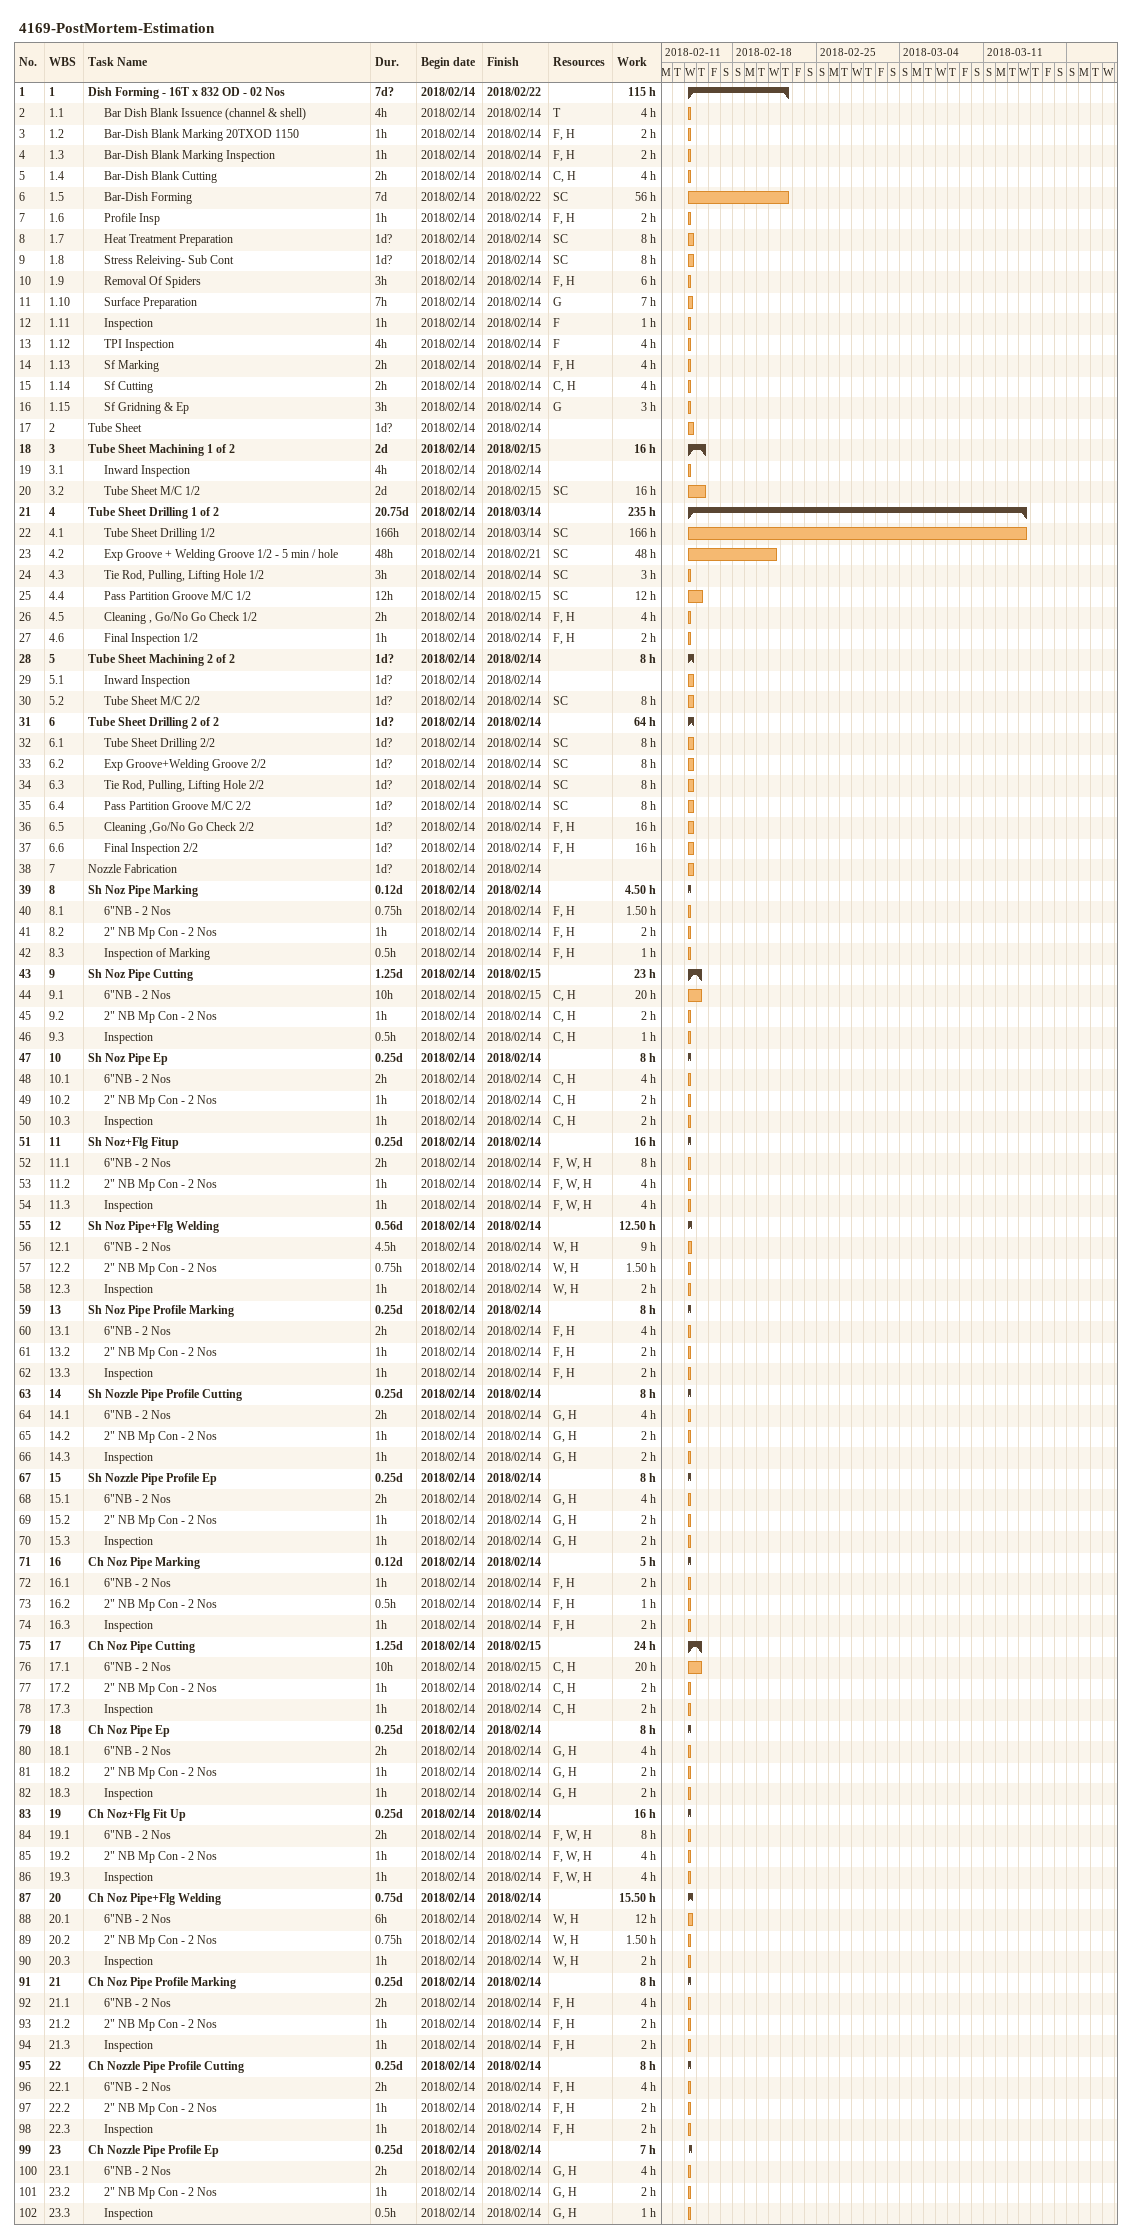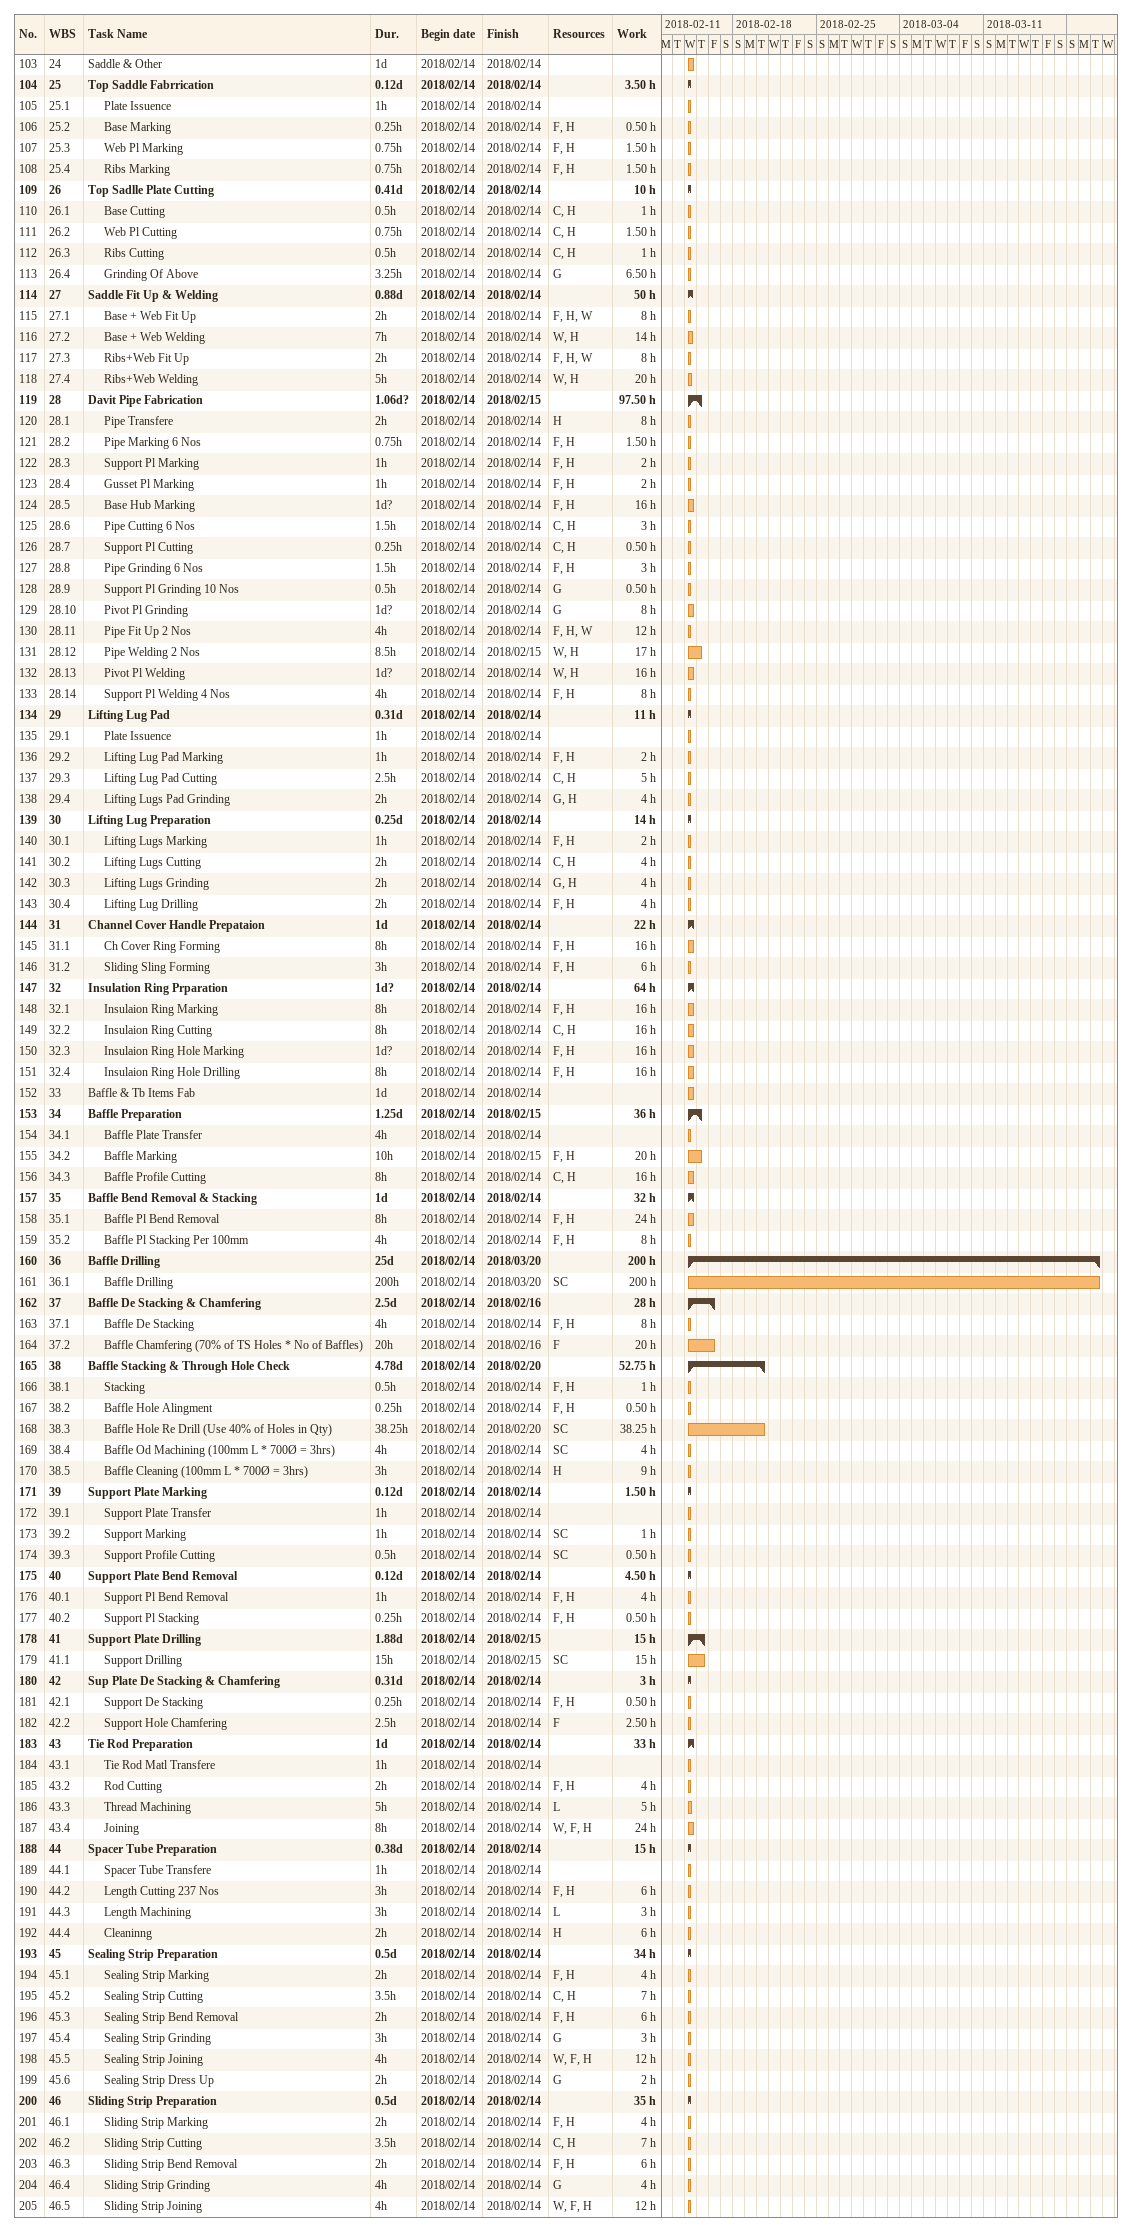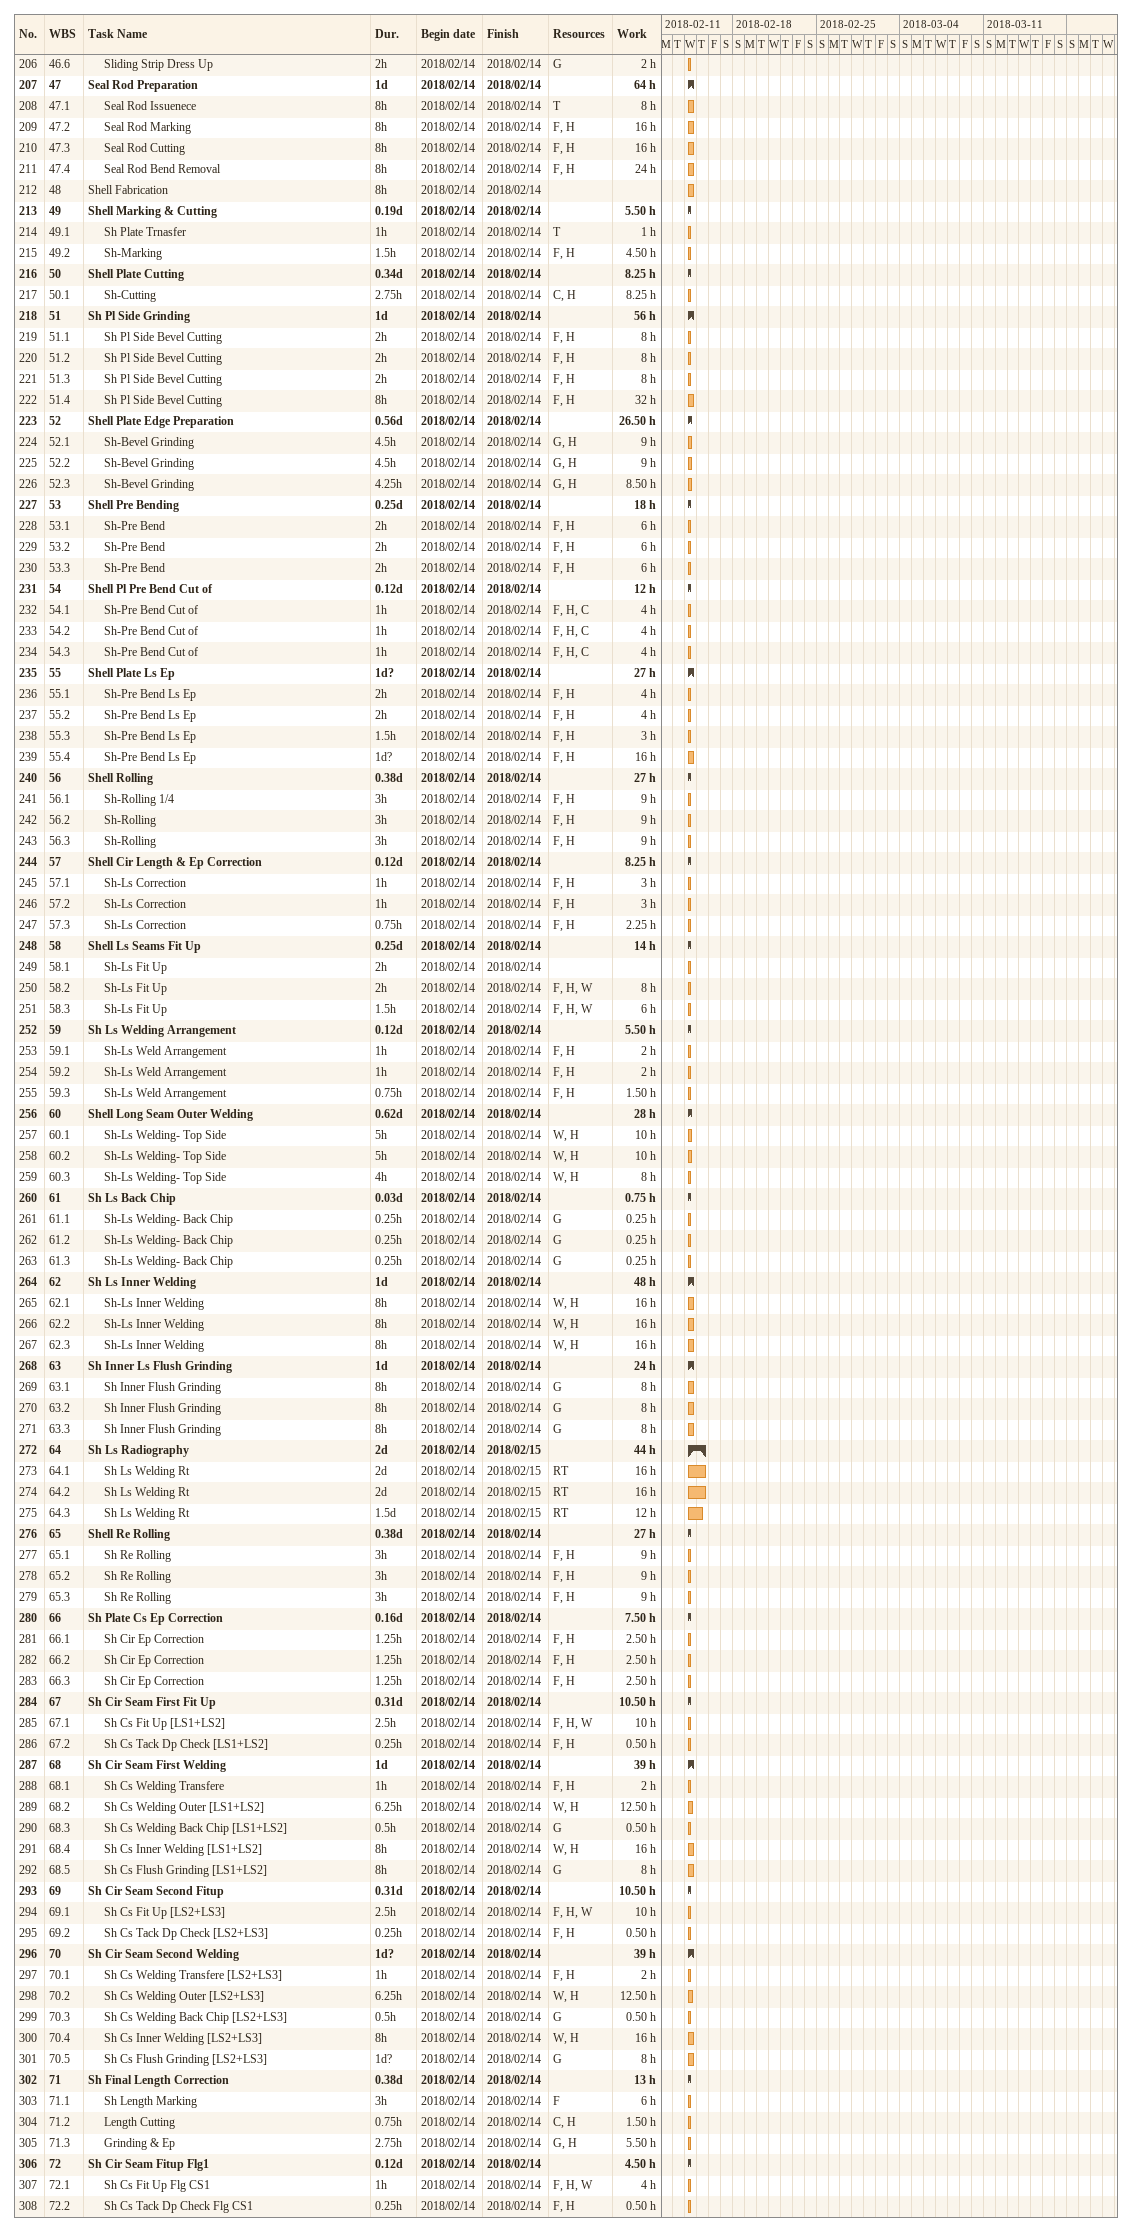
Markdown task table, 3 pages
4169-PostMortem-Estimation

| ID | WBS | Task | Duration | Start | Finish | Resources | Work (h) |
|---|---|---|---|---|---|---|---|
| 1 | 1 | **Dish Forming - 16T x 832 OD - 02 Nos** | 7d? | 2018-02-14 | 2018-02-22 |  | 115 |
| 2 | 1.1 | Bar Dish Blank Issuence (channel & shell) | 4h | 2018-02-14 | 2018-02-14 | T | 4 |
| 3 | 1.2 | Bar-Dish Blank Marking 20TXOD 1150 | 1h | 2018-02-14 | 2018-02-14 | F, H | 2 |
| 4 | 1.3 | Bar-Dish Blank Marking Inspection | 1h | 2018-02-14 | 2018-02-14 | F, H | 2 |
| 5 | 1.4 | Bar-Dish Blank Cutting | 2h | 2018-02-14 | 2018-02-14 | C, H | 4 |
| 6 | 1.5 | Bar-Dish Forming | 7d | 2018-02-14 | 2018-02-22 | SC | 56 |
| 7 | 1.6 | Profile Insp | 1h | 2018-02-14 | 2018-02-14 | F, H | 2 |
| 8 | 1.7 | Heat Treatment Preparation | 1d? | 2018-02-14 | 2018-02-14 | SC | 8 |
| 9 | 1.8 | Stress Releiving- Sub Cont | 1d? | 2018-02-14 | 2018-02-14 | SC | 8 |
| 10 | 1.9 | Removal Of Spiders | 3h | 2018-02-14 | 2018-02-14 | F, H | 6 |
| 11 | 1.10 | Surface Preparation | 7h | 2018-02-14 | 2018-02-14 | G | 7 |
| 12 | 1.11 | Inspection | 1h | 2018-02-14 | 2018-02-14 | F | 1 |
| 13 | 1.12 | TPI Inspection | 4h | 2018-02-14 | 2018-02-14 | F | 4 |
| 14 | 1.13 | Sf Marking | 2h | 2018-02-14 | 2018-02-14 | F, H | 4 |
| 15 | 1.14 | Sf Cutting | 2h | 2018-02-14 | 2018-02-14 | C, H | 4 |
| 16 | 1.15 | Sf Gridning & Ep | 3h | 2018-02-14 | 2018-02-14 | G | 3 |
| 17 | 2 | Tube Sheet | 1d? | 2018-02-14 | 2018-02-14 |  |  |
| 18 | 3 | **Tube Sheet Machining 1 of 2** | 2d | 2018-02-14 | 2018-02-15 |  | 16 |
| 19 | 3.1 | Inward Inspection | 4h | 2018-02-14 | 2018-02-14 |  |  |
| 20 | 3.2 | Tube Sheet M/C 1/2 | 2d | 2018-02-14 | 2018-02-15 | SC | 16 |
| 21 | 4 | **Tube Sheet Drilling 1 of 2** | 20.75d | 2018-02-14 | 2018-03-14 |  | 235 |
| 22 | 4.1 | Tube Sheet Drilling 1/2 | 166h | 2018-02-14 | 2018-03-14 | SC | 166 |
| 23 | 4.2 | Exp Groove + Welding Groove 1/2 - 5 min / hole | 48h | 2018-02-14 | 2018-02-21 | SC | 48 |
| 24 | 4.3 | Tie Rod, Pulling, Lifting Hole 1/2 | 3h | 2018-02-14 | 2018-02-14 | SC | 3 |
| 25 | 4.4 | Pass Partition Groove M/C 1/2 | 12h | 2018-02-14 | 2018-02-15 | SC | 12 |
| 26 | 4.5 | Cleaning , Go/No Go Check 1/2 | 2h | 2018-02-14 | 2018-02-14 | F, H | 4 |
| 27 | 4.6 | Final Inspection 1/2 | 1h | 2018-02-14 | 2018-02-14 | F, H | 2 |
| 28 | 5 | **Tube Sheet Machining 2 of 2** | 1d? | 2018-02-14 | 2018-02-14 |  | 8 |
| 29 | 5.1 | Inward Inspection | 1d? | 2018-02-14 | 2018-02-14 |  |  |
| 30 | 5.2 | Tube Sheet M/C 2/2 | 1d? | 2018-02-14 | 2018-02-14 | SC | 8 |
| 31 | 6 | **Tube Sheet Drilling 2 of 2** | 1d? | 2018-02-14 | 2018-02-14 |  | 64 |
| 32 | 6.1 | Tube Sheet Drilling 2/2 | 1d? | 2018-02-14 | 2018-02-14 | SC | 8 |
| 33 | 6.2 | Exp Groove+Welding Groove 2/2 | 1d? | 2018-02-14 | 2018-02-14 | SC | 8 |
| 34 | 6.3 | Tie Rod, Pulling, Lifting Hole 2/2 | 1d? | 2018-02-14 | 2018-02-14 | SC | 8 |
| 35 | 6.4 | Pass Partition Groove M/C 2/2 | 1d? | 2018-02-14 | 2018-02-14 | SC | 8 |
| 36 | 6.5 | Cleaning ,Go/No Go Check 2/2 | 1d? | 2018-02-14 | 2018-02-14 | F, H | 16 |
| 37 | 6.6 | Final Inspection 2/2 | 1d? | 2018-02-14 | 2018-02-14 | F, H | 16 |
| 38 | 7 | Nozzle Fabrication | 1d? | 2018-02-14 | 2018-02-14 |  |  |
| 39 | 8 | **Sh Noz Pipe Marking** | 0.12d | 2018-02-14 | 2018-02-14 |  | 4.50 |
| 40 | 8.1 | 6"NB - 2 Nos | 0.75h | 2018-02-14 | 2018-02-14 | F, H | 1.50 |
| 41 | 8.2 | 2" NB Mp Con - 2 Nos | 1h | 2018-02-14 | 2018-02-14 | F, H | 2 |
| 42 | 8.3 | Inspection of Marking | 0.5h | 2018-02-14 | 2018-02-14 | F, H | 1 |
| 43 | 9 | **Sh Noz Pipe Cutting** | 1.25d | 2018-02-14 | 2018-02-15 |  | 23 |
| 44 | 9.1 | 6"NB - 2 Nos | 10h | 2018-02-14 | 2018-02-15 | C, H | 20 |
| 45 | 9.2 | 2" NB Mp Con - 2 Nos | 1h | 2018-02-14 | 2018-02-14 | C, H | 2 |
| 46 | 9.3 | Inspection | 0.5h | 2018-02-14 | 2018-02-14 | C, H | 1 |
| 47 | 10 | **Sh Noz Pipe Ep** | 0.25d | 2018-02-14 | 2018-02-14 |  | 8 |
| 48 | 10.1 | 6"NB - 2 Nos | 2h | 2018-02-14 | 2018-02-14 | C, H | 4 |
| 49 | 10.2 | 2" NB Mp Con - 2 Nos | 1h | 2018-02-14 | 2018-02-14 | C, H | 2 |
| 50 | 10.3 | Inspection | 1h | 2018-02-14 | 2018-02-14 | C, H | 2 |
| 51 | 11 | **Sh Noz+Flg Fitup** | 0.25d | 2018-02-14 | 2018-02-14 |  | 16 |
| 52 | 11.1 | 6"NB - 2 Nos | 2h | 2018-02-14 | 2018-02-14 | F, W, H | 8 |
| 53 | 11.2 | 2" NB Mp Con - 2 Nos | 1h | 2018-02-14 | 2018-02-14 | F, W, H | 4 |
| 54 | 11.3 | Inspection | 1h | 2018-02-14 | 2018-02-14 | F, W, H | 4 |
| 55 | 12 | **Sh Noz Pipe+Flg Welding** | 0.56d | 2018-02-14 | 2018-02-14 |  | 12.50 |
| 56 | 12.1 | 6"NB - 2 Nos | 4.5h | 2018-02-14 | 2018-02-14 | W, H | 9 |
| 57 | 12.2 | 2" NB Mp Con - 2 Nos | 0.75h | 2018-02-14 | 2018-02-14 | W, H | 1.50 |
| 58 | 12.3 | Inspection | 1h | 2018-02-14 | 2018-02-14 | W, H | 2 |
| 59 | 13 | **Sh Noz Pipe Profile Marking** | 0.25d | 2018-02-14 | 2018-02-14 |  | 8 |
| 60 | 13.1 | 6"NB - 2 Nos | 2h | 2018-02-14 | 2018-02-14 | F, H | 4 |
| 61 | 13.2 | 2" NB Mp Con - 2 Nos | 1h | 2018-02-14 | 2018-02-14 | F, H | 2 |
| 62 | 13.3 | Inspection | 1h | 2018-02-14 | 2018-02-14 | F, H | 2 |
| 63 | 14 | **Sh Nozzle Pipe Profile Cutting** | 0.25d | 2018-02-14 | 2018-02-14 |  | 8 |
| 64 | 14.1 | 6"NB - 2 Nos | 2h | 2018-02-14 | 2018-02-14 | G, H | 4 |
| 65 | 14.2 | 2" NB Mp Con - 2 Nos | 1h | 2018-02-14 | 2018-02-14 | G, H | 2 |
| 66 | 14.3 | Inspection | 1h | 2018-02-14 | 2018-02-14 | G, H | 2 |
| 67 | 15 | **Sh Nozzle Pipe Profile Ep** | 0.25d | 2018-02-14 | 2018-02-14 |  | 8 |
| 68 | 15.1 | 6"NB - 2 Nos | 2h | 2018-02-14 | 2018-02-14 | G, H | 4 |
| 69 | 15.2 | 2" NB Mp Con - 2 Nos | 1h | 2018-02-14 | 2018-02-14 | G, H | 2 |
| 70 | 15.3 | Inspection | 1h | 2018-02-14 | 2018-02-14 | G, H | 2 |
| 71 | 16 | **Ch Noz Pipe Marking** | 0.12d | 2018-02-14 | 2018-02-14 |  | 5 |
| 72 | 16.1 | 6"NB - 2 Nos | 1h | 2018-02-14 | 2018-02-14 | F, H | 2 |
| 73 | 16.2 | 2" NB Mp Con - 2 Nos | 0.5h | 2018-02-14 | 2018-02-14 | F, H | 1 |
| 74 | 16.3 | Inspection | 1h | 2018-02-14 | 2018-02-14 | F, H | 2 |
| 75 | 17 | **Ch Noz Pipe Cutting** | 1.25d | 2018-02-14 | 2018-02-15 |  | 24 |
| 76 | 17.1 | 6"NB - 2 Nos | 10h | 2018-02-14 | 2018-02-15 | C, H | 20 |
| 77 | 17.2 | 2" NB Mp Con - 2 Nos | 1h | 2018-02-14 | 2018-02-14 | C, H | 2 |
| 78 | 17.3 | Inspection | 1h | 2018-02-14 | 2018-02-14 | C, H | 2 |
| 79 | 18 | **Ch Noz Pipe Ep** | 0.25d | 2018-02-14 | 2018-02-14 |  | 8 |
| 80 | 18.1 | 6"NB - 2 Nos | 2h | 2018-02-14 | 2018-02-14 | G, H | 4 |
| 81 | 18.2 | 2" NB Mp Con - 2 Nos | 1h | 2018-02-14 | 2018-02-14 | G, H | 2 |
| 82 | 18.3 | Inspection | 1h | 2018-02-14 | 2018-02-14 | G, H | 2 |
| 83 | 19 | **Ch Noz+Flg Fit Up** | 0.25d | 2018-02-14 | 2018-02-14 |  | 16 |
| 84 | 19.1 | 6"NB - 2 Nos | 2h | 2018-02-14 | 2018-02-14 | F, W, H | 8 |
| 85 | 19.2 | 2" NB Mp Con - 2 Nos | 1h | 2018-02-14 | 2018-02-14 | F, W, H | 4 |
| 86 | 19.3 | Inspection | 1h | 2018-02-14 | 2018-02-14 | F, W, H | 4 |
| 87 | 20 | **Ch Noz Pipe+Flg Welding** | 0.75d | 2018-02-14 | 2018-02-14 |  | 15.50 |
| 88 | 20.1 | 6"NB - 2 Nos | 6h | 2018-02-14 | 2018-02-14 | W, H | 12 |
| 89 | 20.2 | 2" NB Mp Con - 2 Nos | 0.75h | 2018-02-14 | 2018-02-14 | W, H | 1.50 |
| 90 | 20.3 | Inspection | 1h | 2018-02-14 | 2018-02-14 | W, H | 2 |
| 91 | 21 | **Ch Noz Pipe Profile Marking** | 0.25d | 2018-02-14 | 2018-02-14 |  | 8 |
| 92 | 21.1 | 6"NB - 2 Nos | 2h | 2018-02-14 | 2018-02-14 | F, H | 4 |
| 93 | 21.2 | 2" NB Mp Con - 2 Nos | 1h | 2018-02-14 | 2018-02-14 | F, H | 2 |
| 94 | 21.3 | Inspection | 1h | 2018-02-14 | 2018-02-14 | F, H | 2 |
| 95 | 22 | **Ch Nozzle Pipe Profile Cutting** | 0.25d | 2018-02-14 | 2018-02-14 |  | 8 |
| 96 | 22.1 | 6"NB - 2 Nos | 2h | 2018-02-14 | 2018-02-14 | F, H | 4 |
| 97 | 22.2 | 2" NB Mp Con - 2 Nos | 1h | 2018-02-14 | 2018-02-14 | F, H | 2 |
| 98 | 22.3 | Inspection | 1h | 2018-02-14 | 2018-02-14 | F, H | 2 |
| 99 | 23 | **Ch Nozzle Pipe Profile Ep** | 0.25d | 2018-02-14 | 2018-02-14 |  | 7 |
| 100 | 23.1 | 6"NB - 2 Nos | 2h | 2018-02-14 | 2018-02-14 | G, H | 4 |
| 101 | 23.2 | 2" NB Mp Con - 2 Nos | 1h | 2018-02-14 | 2018-02-14 | G, H | 2 |
| 102 | 23.3 | Inspection | 0.5h | 2018-02-14 | 2018-02-14 | G, H | 1 |
| 103 | 24 | Saddle & Other | 1d | 2018-02-14 | 2018-02-14 |  |  |
| 104 | 25 | **Top Saddle Fabrrication** | 0.12d | 2018-02-14 | 2018-02-14 |  | 3.50 |
| 105 | 25.1 | Plate Issuence | 1h | 2018-02-14 | 2018-02-14 |  |  |
| 106 | 25.2 | Base Marking | 0.25h | 2018-02-14 | 2018-02-14 | F, H | 0.50 |
| 107 | 25.3 | Web Pl Marking | 0.75h | 2018-02-14 | 2018-02-14 | F, H | 1.50 |
| 108 | 25.4 | Ribs Marking | 0.75h | 2018-02-14 | 2018-02-14 | F, H | 1.50 |
| 109 | 26 | **Top Sadlle Plate Cutting** | 0.41d | 2018-02-14 | 2018-02-14 |  | 10 |
| 110 | 26.1 | Base Cutting | 0.5h | 2018-02-14 | 2018-02-14 | C, H | 1 |
| 111 | 26.2 | Web Pl Cutting | 0.75h | 2018-02-14 | 2018-02-14 | C, H | 1.50 |
| 112 | 26.3 | Ribs Cutting | 0.5h | 2018-02-14 | 2018-02-14 | C, H | 1 |
| 113 | 26.4 | Grinding Of Above | 3.25h | 2018-02-14 | 2018-02-14 | G | 6.50 |
| 114 | 27 | **Saddle Fit Up & Welding** | 0.88d | 2018-02-14 | 2018-02-14 |  | 50 |
| 115 | 27.1 | Base + Web Fit Up | 2h | 2018-02-14 | 2018-02-14 | F, H, W | 8 |
| 116 | 27.2 | Base + Web Welding | 7h | 2018-02-14 | 2018-02-14 | W, H | 14 |
| 117 | 27.3 | Ribs+Web Fit Up | 2h | 2018-02-14 | 2018-02-14 | F, H, W | 8 |
| 118 | 27.4 | Ribs+Web Welding | 5h | 2018-02-14 | 2018-02-14 | W, H | 20 |
| 119 | 28 | **Davit Pipe Fabrication** | 1.06d? | 2018-02-14 | 2018-02-15 |  | 97.50 |
| 120 | 28.1 | Pipe Transfere | 2h | 2018-02-14 | 2018-02-14 | H | 8 |
| 121 | 28.2 | Pipe Marking 6 Nos | 0.75h | 2018-02-14 | 2018-02-14 | F, H | 1.50 |
| 122 | 28.3 | Support Pl Marking | 1h | 2018-02-14 | 2018-02-14 | F, H | 2 |
| 123 | 28.4 | Gusset Pl Marking | 1h | 2018-02-14 | 2018-02-14 | F, H | 2 |
| 124 | 28.5 | Base Hub Marking | 1d? | 2018-02-14 | 2018-02-14 | F, H | 16 |
| 125 | 28.6 | Pipe Cutting 6 Nos | 1.5h | 2018-02-14 | 2018-02-14 | C, H | 3 |
| 126 | 28.7 | Support Pl Cutting | 0.25h | 2018-02-14 | 2018-02-14 | C, H | 0.50 |
| 127 | 28.8 | Pipe Grinding 6 Nos | 1.5h | 2018-02-14 | 2018-02-14 | F, H | 3 |
| 128 | 28.9 | Support Pl Grinding 10 Nos | 0.5h | 2018-02-14 | 2018-02-14 | G | 0.50 |
| 129 | 28.10 | Pivot Pl Grinding | 1d? | 2018-02-14 | 2018-02-14 | G | 8 |
| 130 | 28.11 | Pipe Fit Up 2 Nos | 4h | 2018-02-14 | 2018-02-14 | F, H, W | 12 |
| 131 | 28.12 | Pipe Welding 2 Nos | 8.5h | 2018-02-14 | 2018-02-15 | W, H | 17 |
| 132 | 28.13 | Pivot Pl Welding | 1d? | 2018-02-14 | 2018-02-14 | W, H | 16 |
| 133 | 28.14 | Support Pl Welding 4 Nos | 4h | 2018-02-14 | 2018-02-14 | F, H | 8 |
| 134 | 29 | **Lifting Lug Pad** | 0.31d | 2018-02-14 | 2018-02-14 |  | 11 |
| 135 | 29.1 | Plate Issuence | 1h | 2018-02-14 | 2018-02-14 |  |  |
| 136 | 29.2 | Lifting Lug Pad Marking | 1h | 2018-02-14 | 2018-02-14 | F, H | 2 |
| 137 | 29.3 | Lifting Lug Pad Cutting | 2.5h | 2018-02-14 | 2018-02-14 | C, H | 5 |
| 138 | 29.4 | Lifting Lugs Pad Grinding | 2h | 2018-02-14 | 2018-02-14 | G, H | 4 |
| 139 | 30 | **Lifting Lug Preparation** | 0.25d | 2018-02-14 | 2018-02-14 |  | 14 |
| 140 | 30.1 | Lifting Lugs Marking | 1h | 2018-02-14 | 2018-02-14 | F, H | 2 |
| 141 | 30.2 | Lifting Lugs Cutting | 2h | 2018-02-14 | 2018-02-14 | C, H | 4 |
| 142 | 30.3 | Lifting Lugs Grinding | 2h | 2018-02-14 | 2018-02-14 | G, H | 4 |
| 143 | 30.4 | Lifting Lug Drilling | 2h | 2018-02-14 | 2018-02-14 | F, H | 4 |
| 144 | 31 | **Channel Cover Handle Prepataion** | 1d | 2018-02-14 | 2018-02-14 |  | 22 |
| 145 | 31.1 | Ch Cover Ring Forming | 8h | 2018-02-14 | 2018-02-14 | F, H | 16 |
| 146 | 31.2 | Sliding Sling Forming | 3h | 2018-02-14 | 2018-02-14 | F, H | 6 |
| 147 | 32 | **Insulation Ring Prparation** | 1d? | 2018-02-14 | 2018-02-14 |  | 64 |
| 148 | 32.1 | Insulaion Ring Marking | 8h | 2018-02-14 | 2018-02-14 | F, H | 16 |
| 149 | 32.2 | Insulaion Ring Cutting | 8h | 2018-02-14 | 2018-02-14 | C, H | 16 |
| 150 | 32.3 | Insulaion Ring Hole Marking | 1d? | 2018-02-14 | 2018-02-14 | F, H | 16 |
| 151 | 32.4 | Insulaion Ring Hole Drilling | 8h | 2018-02-14 | 2018-02-14 | F, H | 16 |
| 152 | 33 | Baffle & Tb Items Fab | 1d | 2018-02-14 | 2018-02-14 |  |  |
| 153 | 34 | **Baffle Preparation** | 1.25d | 2018-02-14 | 2018-02-15 |  | 36 |
| 154 | 34.1 | Baffle Plate Transfer | 4h | 2018-02-14 | 2018-02-14 |  |  |
| 155 | 34.2 | Baffle Marking | 10h | 2018-02-14 | 2018-02-15 | F, H | 20 |
| 156 | 34.3 | Baffle Profile Cutting | 8h | 2018-02-14 | 2018-02-14 | C, H | 16 |
| 157 | 35 | **Baffle Bend Removal & Stacking** | 1d | 2018-02-14 | 2018-02-14 |  | 32 |
| 158 | 35.1 | Baffle Pl Bend Removal | 8h | 2018-02-14 | 2018-02-14 | F, H | 24 |
| 159 | 35.2 | Baffle Pl Stacking Per 100mm | 4h | 2018-02-14 | 2018-02-14 | F, H | 8 |
| 160 | 36 | **Baffle Drilling** | 25d | 2018-02-14 | 2018-03-20 |  | 200 |
| 161 | 36.1 | Baffle Drilling | 200h | 2018-02-14 | 2018-03-20 | SC | 200 |
| 162 | 37 | **Baffle De Stacking & Chamfering** | 2.5d | 2018-02-14 | 2018-02-16 |  | 28 |
| 163 | 37.1 | Baffle De Stacking | 4h | 2018-02-14 | 2018-02-14 | F, H | 8 |
| 164 | 37.2 | Baffle Chamfering (70% of TS Holes * No of Baffles) | 20h | 2018-02-14 | 2018-02-16 | F | 20 |
| 165 | 38 | **Baffle Stacking & Through Hole Check** | 4.78d | 2018-02-14 | 2018-02-20 |  | 52.75 |
| 166 | 38.1 | Stacking | 0.5h | 2018-02-14 | 2018-02-14 | F, H | 1 |
| 167 | 38.2 | Baffle Hole Alingment | 0.25h | 2018-02-14 | 2018-02-14 | F, H | 0.50 |
| 168 | 38.3 | Baffle Hole Re Drill (Use 40% of Holes in Qty) | 38.25h | 2018-02-14 | 2018-02-20 | SC | 38.25 |
| 169 | 38.4 | Baffle Od Machining (100mm L * 700Ø = 3hrs) | 4h | 2018-02-14 | 2018-02-14 | SC | 4 |
| 170 | 38.5 | Baffle Cleaning (100mm L * 700Ø = 3hrs) | 3h | 2018-02-14 | 2018-02-14 | H | 9 |
| 171 | 39 | **Support Plate Marking** | 0.12d | 2018-02-14 | 2018-02-14 |  | 1.50 |
| 172 | 39.1 | Support Plate Transfer | 1h | 2018-02-14 | 2018-02-14 |  |  |
| 173 | 39.2 | Support Marking | 1h | 2018-02-14 | 2018-02-14 | SC | 1 |
| 174 | 39.3 | Support Profile Cutting | 0.5h | 2018-02-14 | 2018-02-14 | SC | 0.50 |
| 175 | 40 | **Support Plate Bend Removal** | 0.12d | 2018-02-14 | 2018-02-14 |  | 4.50 |
| 176 | 40.1 | Support Pl Bend Removal | 1h | 2018-02-14 | 2018-02-14 | F, H | 4 |
| 177 | 40.2 | Support Pl Stacking | 0.25h | 2018-02-14 | 2018-02-14 | F, H | 0.50 |
| 178 | 41 | **Support Plate Drilling** | 1.88d | 2018-02-14 | 2018-02-15 |  | 15 |
| 179 | 41.1 | Support Drilling | 15h | 2018-02-14 | 2018-02-15 | SC | 15 |
| 180 | 42 | **Sup Plate De Stacking & Chamfering** | 0.31d | 2018-02-14 | 2018-02-14 |  | 3 |
| 181 | 42.1 | Support De Stacking | 0.25h | 2018-02-14 | 2018-02-14 | F, H | 0.50 |
| 182 | 42.2 | Support Hole Chamfering | 2.5h | 2018-02-14 | 2018-02-14 | F | 2.50 |
| 183 | 43 | **Tie Rod Preparation** | 1d | 2018-02-14 | 2018-02-14 |  | 33 |
| 184 | 43.1 | Tie Rod Matl Transfere | 1h | 2018-02-14 | 2018-02-14 |  |  |
| 185 | 43.2 | Rod Cutting | 2h | 2018-02-14 | 2018-02-14 | F, H | 4 |
| 186 | 43.3 | Thread Machining | 5h | 2018-02-14 | 2018-02-14 | L | 5 |
| 187 | 43.4 | Joining | 8h | 2018-02-14 | 2018-02-14 | W, F, H | 24 |
| 188 | 44 | **Spacer Tube Preparation** | 0.38d | 2018-02-14 | 2018-02-14 |  | 15 |
| 189 | 44.1 | Spacer Tube Transfere | 1h | 2018-02-14 | 2018-02-14 |  |  |
| 190 | 44.2 | Length Cutting 237 Nos | 3h | 2018-02-14 | 2018-02-14 | F, H | 6 |
| 191 | 44.3 | Length Machining | 3h | 2018-02-14 | 2018-02-14 | L | 3 |
| 192 | 44.4 | Cleaninng | 2h | 2018-02-14 | 2018-02-14 | H | 6 |
| 193 | 45 | **Sealing Strip Preparation** | 0.5d | 2018-02-14 | 2018-02-14 |  | 34 |
| 194 | 45.1 | Sealing Strip Marking | 2h | 2018-02-14 | 2018-02-14 | F, H | 4 |
| 195 | 45.2 | Sealing Strip Cutting | 3.5h | 2018-02-14 | 2018-02-14 | C, H | 7 |
| 196 | 45.3 | Sealing Strip Bend Removal | 2h | 2018-02-14 | 2018-02-14 | F, H | 6 |
| 197 | 45.4 | Sealing Strip Grinding | 3h | 2018-02-14 | 2018-02-14 | G | 3 |
| 198 | 45.5 | Sealing Strip Joining | 4h | 2018-02-14 | 2018-02-14 | W, F, H | 12 |
| 199 | 45.6 | Sealing Strip Dress Up | 2h | 2018-02-14 | 2018-02-14 | G | 2 |
| 200 | 46 | **Sliding Strip Preparation** | 0.5d | 2018-02-14 | 2018-02-14 |  | 35 |
| 201 | 46.1 | Sliding Strip Marking | 2h | 2018-02-14 | 2018-02-14 | F, H | 4 |
| 202 | 46.2 | Sliding Strip Cutting | 3.5h | 2018-02-14 | 2018-02-14 | C, H | 7 |
| 203 | 46.3 | Sliding Strip Bend Removal | 2h | 2018-02-14 | 2018-02-14 | F, H | 6 |
| 204 | 46.4 | Sliding Strip Grinding | 4h | 2018-02-14 | 2018-02-14 | G | 4 |
| 205 | 46.5 | Sliding Strip Joining | 4h | 2018-02-14 | 2018-02-14 | W, F, H | 12 |
| 206 | 46.6 | Sliding Strip Dress Up | 2h | 2018-02-14 | 2018-02-14 | G | 2 |
| 207 | 47 | **Seal Rod Preparation** | 1d | 2018-02-14 | 2018-02-14 |  | 64 |
| 208 | 47.1 | Seal Rod Issuenece | 8h | 2018-02-14 | 2018-02-14 | T | 8 |
| 209 | 47.2 | Seal Rod Marking | 8h | 2018-02-14 | 2018-02-14 | F, H | 16 |
| 210 | 47.3 | Seal Rod Cutting | 8h | 2018-02-14 | 2018-02-14 | F, H | 16 |
| 211 | 47.4 | Seal Rod Bend Removal | 8h | 2018-02-14 | 2018-02-14 | F, H | 24 |
| 212 | 48 | Shell Fabrication | 8h | 2018-02-14 | 2018-02-14 |  |  |
| 213 | 49 | **Shell Marking & Cutting** | 0.19d | 2018-02-14 | 2018-02-14 |  | 5.50 |
| 214 | 49.1 | Sh Plate Trnasfer | 1h | 2018-02-14 | 2018-02-14 | T | 1 |
| 215 | 49.2 | Sh-Marking | 1.5h | 2018-02-14 | 2018-02-14 | F, H | 4.50 |
| 216 | 50 | **Shell Plate Cutting** | 0.34d | 2018-02-14 | 2018-02-14 |  | 8.25 |
| 217 | 50.1 | Sh-Cutting | 2.75h | 2018-02-14 | 2018-02-14 | C, H | 8.25 |
| 218 | 51 | **Sh Pl Side Grinding** | 1d | 2018-02-14 | 2018-02-14 |  | 56 |
| 219 | 51.1 | Sh Pl Side Bevel Cutting | 2h | 2018-02-14 | 2018-02-14 | F, H | 8 |
| 220 | 51.2 | Sh Pl Side Bevel Cutting | 2h | 2018-02-14 | 2018-02-14 | F, H | 8 |
| 221 | 51.3 | Sh Pl Side Bevel Cutting | 2h | 2018-02-14 | 2018-02-14 | F, H | 8 |
| 222 | 51.4 | Sh Pl Side Bevel Cutting | 8h | 2018-02-14 | 2018-02-14 | F, H | 32 |
| 223 | 52 | **Shell Plate Edge Preparation** | 0.56d | 2018-02-14 | 2018-02-14 |  | 26.50 |
| 224 | 52.1 | Sh-Bevel Grinding | 4.5h | 2018-02-14 | 2018-02-14 | G, H | 9 |
| 225 | 52.2 | Sh-Bevel Grinding | 4.5h | 2018-02-14 | 2018-02-14 | G, H | 9 |
| 226 | 52.3 | Sh-Bevel Grinding | 4.25h | 2018-02-14 | 2018-02-14 | G, H | 8.50 |
| 227 | 53 | **Shell Pre Bending** | 0.25d | 2018-02-14 | 2018-02-14 |  | 18 |
| 228 | 53.1 | Sh-Pre Bend | 2h | 2018-02-14 | 2018-02-14 | F, H | 6 |
| 229 | 53.2 | Sh-Pre Bend | 2h | 2018-02-14 | 2018-02-14 | F, H | 6 |
| 230 | 53.3 | Sh-Pre Bend | 2h | 2018-02-14 | 2018-02-14 | F, H | 6 |
| 231 | 54 | **Shell Pl Pre Bend Cut of** | 0.12d | 2018-02-14 | 2018-02-14 |  | 12 |
| 232 | 54.1 | Sh-Pre Bend Cut of | 1h | 2018-02-14 | 2018-02-14 | F, H, C | 4 |
| 233 | 54.2 | Sh-Pre Bend Cut of | 1h | 2018-02-14 | 2018-02-14 | F, H, C | 4 |
| 234 | 54.3 | Sh-Pre Bend Cut of | 1h | 2018-02-14 | 2018-02-14 | F, H, C | 4 |
| 235 | 55 | **Shell Plate Ls Ep** | 1d? | 2018-02-14 | 2018-02-14 |  | 27 |
| 236 | 55.1 | Sh-Pre Bend Ls Ep | 2h | 2018-02-14 | 2018-02-14 | F, H | 4 |
| 237 | 55.2 | Sh-Pre Bend Ls Ep | 2h | 2018-02-14 | 2018-02-14 | F, H | 4 |
| 238 | 55.3 | Sh-Pre Bend Ls Ep | 1.5h | 2018-02-14 | 2018-02-14 | F, H | 3 |
| 239 | 55.4 | Sh-Pre Bend Ls Ep | 1d? | 2018-02-14 | 2018-02-14 | F, H | 16 |
| 240 | 56 | **Shell Rolling** | 0.38d | 2018-02-14 | 2018-02-14 |  | 27 |
| 241 | 56.1 | Sh-Rolling 1/4 | 3h | 2018-02-14 | 2018-02-14 | F, H | 9 |
| 242 | 56.2 | Sh-Rolling | 3h | 2018-02-14 | 2018-02-14 | F, H | 9 |
| 243 | 56.3 | Sh-Rolling | 3h | 2018-02-14 | 2018-02-14 | F, H | 9 |
| 244 | 57 | **Shell Cir Length & Ep Correction** | 0.12d | 2018-02-14 | 2018-02-14 |  | 8.25 |
| 245 | 57.1 | Sh-Ls Correction | 1h | 2018-02-14 | 2018-02-14 | F, H | 3 |
| 246 | 57.2 | Sh-Ls Correction | 1h | 2018-02-14 | 2018-02-14 | F, H | 3 |
| 247 | 57.3 | Sh-Ls Correction | 0.75h | 2018-02-14 | 2018-02-14 | F, H | 2.25 |
| 248 | 58 | **Shell Ls Seams Fit Up** | 0.25d | 2018-02-14 | 2018-02-14 |  | 14 |
| 249 | 58.1 | Sh-Ls Fit Up | 2h | 2018-02-14 | 2018-02-14 |  |  |
| 250 | 58.2 | Sh-Ls Fit Up | 2h | 2018-02-14 | 2018-02-14 | F, H, W | 8 |
| 251 | 58.3 | Sh-Ls Fit Up | 1.5h | 2018-02-14 | 2018-02-14 | F, H, W | 6 |
| 252 | 59 | **Sh Ls Welding Arrangement** | 0.12d | 2018-02-14 | 2018-02-14 |  | 5.50 |
| 253 | 59.1 | Sh-Ls Weld Arrangement | 1h | 2018-02-14 | 2018-02-14 | F, H | 2 |
| 254 | 59.2 | Sh-Ls Weld Arrangement | 1h | 2018-02-14 | 2018-02-14 | F, H | 2 |
| 255 | 59.3 | Sh-Ls Weld Arrangement | 0.75h | 2018-02-14 | 2018-02-14 | F, H | 1.50 |
| 256 | 60 | **Shell Long Seam Outer Welding** | 0.62d | 2018-02-14 | 2018-02-14 |  | 28 |
| 257 | 60.1 | Sh-Ls Welding- Top Side | 5h | 2018-02-14 | 2018-02-14 | W, H | 10 |
| 258 | 60.2 | Sh-Ls Welding- Top Side | 5h | 2018-02-14 | 2018-02-14 | W, H | 10 |
| 259 | 60.3 | Sh-Ls Welding- Top Side | 4h | 2018-02-14 | 2018-02-14 | W, H | 8 |
| 260 | 61 | **Sh Ls Back Chip** | 0.03d | 2018-02-14 | 2018-02-14 |  | 0.75 |
| 261 | 61.1 | Sh-Ls Welding- Back Chip | 0.25h | 2018-02-14 | 2018-02-14 | G | 0.25 |
| 262 | 61.2 | Sh-Ls Welding- Back Chip | 0.25h | 2018-02-14 | 2018-02-14 | G | 0.25 |
| 263 | 61.3 | Sh-Ls Welding- Back Chip | 0.25h | 2018-02-14 | 2018-02-14 | G | 0.25 |
| 264 | 62 | **Sh Ls Inner Welding** | 1d | 2018-02-14 | 2018-02-14 |  | 48 |
| 265 | 62.1 | Sh-Ls Inner Welding | 8h | 2018-02-14 | 2018-02-14 | W, H | 16 |
| 266 | 62.2 | Sh-Ls Inner Welding | 8h | 2018-02-14 | 2018-02-14 | W, H | 16 |
| 267 | 62.3 | Sh-Ls Inner Welding | 8h | 2018-02-14 | 2018-02-14 | W, H | 16 |
| 268 | 63 | **Sh Inner Ls Flush Grinding** | 1d | 2018-02-14 | 2018-02-14 |  | 24 |
| 269 | 63.1 | Sh Inner Flush Grinding | 8h | 2018-02-14 | 2018-02-14 | G | 8 |
| 270 | 63.2 | Sh Inner Flush Grinding | 8h | 2018-02-14 | 2018-02-14 | G | 8 |
| 271 | 63.3 | Sh Inner Flush Grinding | 8h | 2018-02-14 | 2018-02-14 | G | 8 |
| 272 | 64 | **Sh Ls Radiography** | 2d | 2018-02-14 | 2018-02-15 |  | 44 |
| 273 | 64.1 | Sh Ls Welding Rt | 2d | 2018-02-14 | 2018-02-15 | RT | 16 |
| 274 | 64.2 | Sh Ls Welding Rt | 2d | 2018-02-14 | 2018-02-15 | RT | 16 |
| 275 | 64.3 | Sh Ls Welding Rt | 1.5d | 2018-02-14 | 2018-02-15 | RT | 12 |
| 276 | 65 | **Shell Re Rolling** | 0.38d | 2018-02-14 | 2018-02-14 |  | 27 |
| 277 | 65.1 | Sh Re Rolling | 3h | 2018-02-14 | 2018-02-14 | F, H | 9 |
| 278 | 65.2 | Sh Re Rolling | 3h | 2018-02-14 | 2018-02-14 | F, H | 9 |
| 279 | 65.3 | Sh Re Rolling | 3h | 2018-02-14 | 2018-02-14 | F, H | 9 |
| 280 | 66 | **Sh Plate Cs Ep Correction** | 0.16d | 2018-02-14 | 2018-02-14 |  | 7.50 |
| 281 | 66.1 | Sh Cir Ep Correction | 1.25h | 2018-02-14 | 2018-02-14 | F, H | 2.50 |
| 282 | 66.2 | Sh Cir Ep Correction | 1.25h | 2018-02-14 | 2018-02-14 | F, H | 2.50 |
| 283 | 66.3 | Sh Cir Ep Correction | 1.25h | 2018-02-14 | 2018-02-14 | F, H | 2.50 |
| 284 | 67 | **Sh Cir Seam First Fit Up** | 0.31d | 2018-02-14 | 2018-02-14 |  | 10.50 |
| 285 | 67.1 | Sh Cs Fit Up [LS1+LS2] | 2.5h | 2018-02-14 | 2018-02-14 | F, H, W | 10 |
| 286 | 67.2 | Sh Cs Tack Dp Check [LS1+LS2] | 0.25h | 2018-02-14 | 2018-02-14 | F, H | 0.50 |
| 287 | 68 | **Sh Cir Seam First Welding** | 1d | 2018-02-14 | 2018-02-14 |  | 39 |
| 288 | 68.1 | Sh Cs Welding Transfere | 1h | 2018-02-14 | 2018-02-14 | F, H | 2 |
| 289 | 68.2 | Sh Cs Welding Outer [LS1+LS2] | 6.25h | 2018-02-14 | 2018-02-14 | W, H | 12.50 |
| 290 | 68.3 | Sh Cs Welding Back Chip [LS1+LS2] | 0.5h | 2018-02-14 | 2018-02-14 | G | 0.50 |
| 291 | 68.4 | Sh Cs Inner Welding [LS1+LS2] | 8h | 2018-02-14 | 2018-02-14 | W, H | 16 |
| 292 | 68.5 | Sh Cs Flush Grinding [LS1+LS2] | 8h | 2018-02-14 | 2018-02-14 | G | 8 |
| 293 | 69 | **Sh Cir Seam Second Fitup** | 0.31d | 2018-02-14 | 2018-02-14 |  | 10.50 |
| 294 | 69.1 | Sh Cs Fit Up [LS2+LS3] | 2.5h | 2018-02-14 | 2018-02-14 | F, H, W | 10 |
| 295 | 69.2 | Sh Cs Tack Dp Check [LS2+LS3] | 0.25h | 2018-02-14 | 2018-02-14 | F, H | 0.50 |
| 296 | 70 | **Sh Cir Seam Second Welding** | 1d? | 2018-02-14 | 2018-02-14 |  | 39 |
| 297 | 70.1 | Sh Cs Welding Transfere [LS2+LS3] | 1h | 2018-02-14 | 2018-02-14 | F, H | 2 |
| 298 | 70.2 | Sh Cs Welding Outer [LS2+LS3] | 6.25h | 2018-02-14 | 2018-02-14 | W, H | 12.50 |
| 299 | 70.3 | Sh Cs Welding Back Chip [LS2+LS3] | 0.5h | 2018-02-14 | 2018-02-14 | G | 0.50 |
| 300 | 70.4 | Sh Cs Inner Welding [LS2+LS3] | 8h | 2018-02-14 | 2018-02-14 | W, H | 16 |
| 301 | 70.5 | Sh Cs Flush Grinding [LS2+LS3] | 1d? | 2018-02-14 | 2018-02-14 | G | 8 |
| 302 | 71 | **Sh Final Length Correction** | 0.38d | 2018-02-14 | 2018-02-14 |  | 13 |
| 303 | 71.1 | Sh Length Marking | 3h | 2018-02-14 | 2018-02-14 | F | 6 |
| 304 | 71.2 | Length Cutting | 0.75h | 2018-02-14 | 2018-02-14 | C, H | 1.50 |
| 305 | 71.3 | Grinding & Ep | 2.75h | 2018-02-14 | 2018-02-14 | G, H | 5.50 |
| 306 | 72 | **Sh Cir Seam Fitup Flg1** | 0.12d | 2018-02-14 | 2018-02-14 |  | 4.50 |
| 307 | 72.1 | Sh Cs Fit Up Flg CS1 | 1h | 2018-02-14 | 2018-02-14 | F, H, W | 4 |
| 308 | 72.2 | Sh Cs Tack Dp Check Flg CS1 | 0.25h | 2018-02-14 | 2018-02-14 | F, H | 0.50 |
